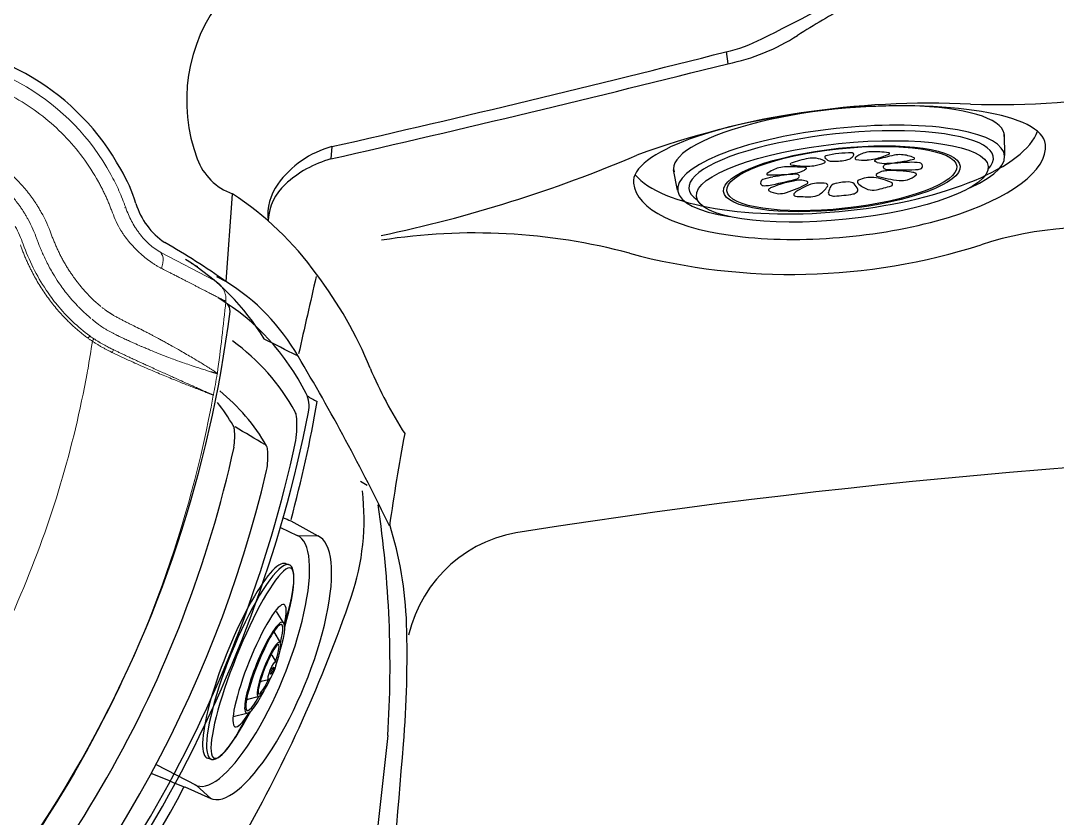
# Model space of a CAD drawing. Extents: x 937 to 1030, y 796 to 934.
# Drawn here: x 954.55 to 972.19, y 873.99 to 887.57 of the extents above; entities that cross this region are included whole.
import ezdxf

# ---------------------------------------------------------------- set-up
doc = ezdxf.new("R2010")
doc.units = 0
doc.header["$MEASUREMENT"] = 0
doc.layers.add('1', color=4, linetype='Continuous')

# ---------------------------------------------------------------- blocks, each defined once
blk = doc.blocks.new('SHORT GRILL')
at = {"layer": '1', "color": 4, "linetype": 'Continuous'}
for centre, radius, start, end in [((-4.462, 0.354), 3.986, 115.3973, 147.5268), ((-5.957, 3.503), 0.5, 77.6802, 115.3973), ((-10.636, -17.921), 22.429, 40.972, 77.6802), ((-7.602, 2.509), 0.181, 86.5572, 132.8326), ((-10.58, -17.805), 20.711, 36.8579, 81.7042), ((-3.511, -0.99), 4.269, 120.0296, 126.4356), ((-5.567, 2.549), 0.176, 95.3544, 117.6211), ((-5.488, 1.408), 1.319, 80.8734, 94.1755), ((-9.963, -16.735), 20.002, 41.7755, 76.4546)]:
    blk.add_arc(centre, radius, start, end, dxfattribs=at)
at = {"layer": '1', "color": 3, "linetype": 'Continuous'}
for centre, radius, start, end in [((-4.138, 0.495), 3.696, 117.7966, 142.9488), ((-5.774, 3.597), 0.188, 94.77, 117.7966), ((-5.655, 2.174), 1.616, 79.8388, 94.77), ((-10.358, -17.408), 21.753, 41.5691, 76.7456), ((-3.672, 0.315), 3.366, 118.7933, 139.8272), ((8663.638, -5431.323), 10231.576, 147.9164281, 147.9197202), ((-5.19, 2.995), 0.289, 92.7608, 110.8678), ((-5.144, 2.03), 1.256, 77.6428, 92.7608), ((-10.045, -16.905), 20.814, 42.9455, 75.6164)]:
    blk.add_arc(centre, radius, start, end, dxfattribs=at)
blk = doc.blocks.new('EQLZR')
at = {"layer": '1', "color": 3}
for p, q in [((-1.648, 0.77), (-1.637, 0.84)), ((-0.821, 0.729), (-0.653, 0.87)), ((-0.468, 0.738), (-0.305, 0.875)), ((-0.071, 0.762), (0.028, 0.845)), ((0.35, 0.768), (0.399, 0.649)), ((0.658, 0.642), (0.744, 0.443)), ((1.056, 0.26), (0.966, 0.481)), ((1.817, -0.079), (1.828, -0.008))]:
    blk.add_line(p, q, dxfattribs=at)
at = {"layer": '1', "color": 3, "linetype": 'Continuous', "lineweight": 15}
for centre, radius, start, end in [((-0.737, 0.749), 0.0407, 129.7219, 147.0947), ((-0.393, 0.774), 0.0225, 127.3242, 160.9814), ((-0.066, 0.755), 0.00893, 127.7525, 217.5052), ((0.865, 3.596), 3.139, 253.6024, 254.9167), ((0.91, 3.761), 3.31, 254.9108, 256.1787), ((0.392, 0.644), 0.00897, 305.1564, 37.3639), ((1.739, 0), 0.0892, 354.5528, 44.1406)]:
    blk.add_arc(centre, radius, start, end, dxfattribs=at)
at = {"layer": '1', "color": 3}
for centre, major_axis, ratio, start_param, end_param in [((0.095, 0.416), (-1.732, 0.424), 0.199457, 5.160646, 10.546794), ((0.108, 0.456), (-1.693, 0.413), 0.169917, 5.194084, 10.519451), ((0.155, 0.665), (-0.766, 0.186), 0.159311, 5.384082, 10.324465), ((0.173, 0.742), (-0.439, 0.107), 0.147842, 5.084983, 10.622064)]:
    blk.add_ellipse(centre, major_axis=major_axis, ratio=ratio, start_param=start_param, end_param=end_param, dxfattribs=at)
at = {"layer": '1', "color": 4}
for centre, major_axis, ratio, start_param, end_param in [((0.135, 0.582), (-1.089, 0.265), 0.1709, 5.511534, 10.199144), ((0.156, 0.673), (-0.809, 0.197), 0.182866, 5.148447, 10.535241), ((0.174, 0.748), (-0.482, 0.116), 0.174464, 4.921104, 10.797983), ((0.085, 0.346), (-1.732, 0.424), 0.199457, 0, 3.177285)]:
    blk.add_ellipse(centre, major_axis=major_axis, ratio=ratio, start_param=start_param, end_param=end_param, dxfattribs=at)
blk.add_ellipse((0.189, 0.805), major_axis=(-0.161, 0.039), ratio=0.196838, dxfattribs=at)
at = {"layer": '1', "color": 3}
blk.add_ellipse((0.189, 0.806), major_axis=(-0.0627, 0.0154), ratio=0.176856, dxfattribs=at)
blk = doc.blocks.new('filterlid')
at = {"layer": '1', "color": 4, "linetype": 'Continuous', "lineweight": 15}
blk.add_line((-8.677, 1.381), (-8.212, 2.271), dxfattribs=at)
at = {"layer": '1', "color": 3, "linetype": 'Continuous', "lineweight": 15}
for p, q in [((-6.254, 2.262), (-6.257, 2.263)), ((-8.677, 1.381), (-8.662, 1.373)), ((-9.446, 0.771), (-9.44, 0.752))]:
    blk.add_line(p, q, dxfattribs=at)
at = {"layer": '1', "color": 4, "linetype": 'Continuous', "lineweight": 15}
for centre, radius, start, end in [((-9.807, -17.333), 19.915, 41.2754, 79.7241), ((-8.138, -2.911), 3.907, 118.6249, 180.0034)]:
    blk.add_arc(centre, radius, start, end, dxfattribs=at)
for points, knots in [([(-8.212, 2.271), (-8.195, 2.303), (-8.174, 2.333), (-8.136, 2.373), (-8.123, 2.385), (-8.094, 2.408), (-8.079, 2.419), (-8.048, 2.437), (-8.032, 2.445), (-7.997, 2.459), (-7.98, 2.464), (-7.945, 2.472), (-7.927, 2.475), (-7.89, 2.477), (-7.872, 2.477), (-7.853, 2.475)], [0, 0, 0, 0, 0.25, 0.25, 0.375, 0.375, 0.5, 0.5, 0.625, 0.625, 0.75, 0.75, 0.875, 0.875, 1, 1, 1, 1]), ([(-7.853, 2.475), (-7.648, 2.456), (-7.444, 2.433), (-7.034, 2.385), (-6.83, 2.36), (-6.626, 2.331)], [0, 0, 0, 0, 0.5, 0.5, 1, 1, 1, 1]), ([(-9.446, 0.771), (-9.367, 0.799), (-9.291, 0.832), (-9.18, 0.89), (-9.144, 0.911), (-9.091, 0.944), (-9.074, 0.956), (-9.039, 0.98), (-9.022, 0.992), (-8.972, 1.03), (-8.939, 1.057), (-8.893, 1.099), (-8.878, 1.114), (-8.848, 1.144), (-8.834, 1.159), (-8.764, 1.238), (-8.716, 1.306), (-8.677, 1.381)], [0, 0, 0, 0, 0.25, 0.25, 0.375, 0.375, 0.4375, 0.4375, 0.5, 0.5, 0.625, 0.625, 0.6875, 0.6875, 0.75, 0.75, 1, 1, 1, 1]), ([(-10.01, 0.518), (-9.92, 0.568), (-9.827, 0.614), (-9.639, 0.698), (-9.544, 0.736), (-9.446, 0.771)], [0, 0, 0, 0, 0.5, 0.5, 1, 1, 1, 1])]:
    blk.add_open_spline(points, degree=3, knots=knots, dxfattribs=at)
at = {"layer": '1', "color": 3, "linetype": 'Continuous', "lineweight": 15}
for points, knots in [([(-7.853, 2.475), (-7.854, 2.473), (-7.856, 2.468), (-7.859, 2.462), (-7.862, 2.455), (-7.865, 2.45), (-7.867, 2.444), (-7.869, 2.44), (-7.871, 2.436), (-7.876, 2.427), (-7.884, 2.41), (-7.901, 2.375), (-7.926, 2.326), (-7.953, 2.273), (-7.976, 2.228), (-7.992, 2.197), (-8.011, 2.16), (-8.032, 2.119), (-8.058, 2.07), (-8.081, 2.025), (-8.101, 1.986), (-8.113, 1.962), (-8.119, 1.951)], [0, 0, 0, 0, 0.023178, 0.044167, 0.062984, 0.079639, 0.094141, 0.106498, 0.116715, 0.124797, 0.183872, 0.249715, 0.375387, 0.499693, 0.562347, 0.624903, 0.662162, 0.750211, 0.827229, 0.894532, 0.952122, 1, 1, 1, 1]), ([(-6.617, 2.329), (-6.618, 2.328), (-6.619, 2.323), (-6.622, 2.315), (-6.626, 2.303), (-6.629, 2.292), (-6.631, 2.287)], [0, 0, 0, 0, 0.132856, 0.343648, 0.632591, 1, 1, 1, 1]), ([(-6.617, 2.329), (-6.617, 2.329), (-6.618, 2.329), (-6.619, 2.33), (-6.62, 2.33), (-6.622, 2.33), (-6.625, 2.331), (-6.626, 2.331)], [0, 0, 0, 0, 0.125021, 0.187532, 0.250042, 0.500023, 1, 1, 1, 1]), ([(-7.748, 0.366), (-7.744, 0.372), (-7.734, 0.384), (-7.72, 0.402), (-7.707, 0.419), (-7.695, 0.436), (-7.684, 0.452), (-7.674, 0.466), (-7.665, 0.48), (-7.656, 0.493), (-7.648, 0.505), (-7.641, 0.516), (-7.635, 0.526), (-7.63, 0.534), (-7.625, 0.542), (-7.622, 0.548), (-7.61, 0.567), (-7.59, 0.602), (-7.566, 0.645), (-7.547, 0.682), (-7.529, 0.718), (-7.505, 0.764), (-7.477, 0.821), (-7.438, 0.898), (-7.389, 0.998), (-7.338, 1.1), (-7.296, 1.181), (-7.258, 1.253), (-7.221, 1.322), (-7.182, 1.394), (-7.139, 1.472), (-7.08, 1.578), (-6.991, 1.734), (-6.898, 1.893), (-6.82, 2.025), (-6.772, 2.103), (-6.743, 2.15), (-6.724, 2.18), (-6.709, 2.203), (-6.696, 2.224), (-6.683, 2.243), (-6.672, 2.261), (-6.662, 2.276), (-6.656, 2.286), (-6.652, 2.291)], [0, 0, 0, 0, 0.0079, 0.015462, 0.02267, 0.029506, 0.035954, 0.042001, 0.047633, 0.052837, 0.057603, 0.061919, 0.065776, 0.069165, 0.07208, 0.074513, 0.076459, 0.094363, 0.115806, 0.126097, 0.136332, 0.157473, 0.179202, 0.201504, 0.247766, 0.296182, 0.324698, 0.348355, 0.386493, 0.413645, 0.444178, 0.492606, 0.563454, 0.678691, 0.761475, 0.820581, 0.855865, 0.878723, 0.900814, 0.922149, 0.942736, 0.962575, 0.981664, 1, 1, 1, 1]), ([(-6.631, 2.287), (-6.632, 2.284), (-6.634, 2.279), (-6.636, 2.27), (-6.64, 2.259), (-6.644, 2.246), (-6.65, 2.226), (-6.658, 2.199), (-6.673, 2.151), (-6.694, 2.084), (-6.718, 2.01), (-6.739, 1.944), (-6.763, 1.873), (-6.801, 1.762), (-6.846, 1.635), (-6.897, 1.496), (-6.947, 1.366), (-6.998, 1.24), (-7.039, 1.143), (-7.067, 1.077), (-7.098, 1.005), (-7.132, 0.927), (-7.172, 0.837), (-7.208, 0.757), (-7.238, 0.693), (-7.26, 0.649), (-7.273, 0.622), (-7.285, 0.599), (-7.296, 0.576), (-7.31, 0.548), (-7.329, 0.512), (-7.354, 0.467), (-7.38, 0.423), (-7.414, 0.369), (-7.451, 0.318), (-7.489, 0.267), (-7.518, 0.231), (-7.536, 0.21), (-7.544, 0.2)], [0, 0, 0, 0, 0.0086979, 0.0191609, 0.0313938, 0.0454027, 0.0611951, 0.0916386, 0.1224178, 0.18656, 0.2449147, 0.2680758, 0.3062571, 0.3676405, 0.4432772, 0.4901442, 0.5531831, 0.6088804, 0.6431521, 0.667768, 0.6852813, 0.7265035, 0.7565652, 0.7855508, 0.8153716, 0.8273382, 0.8345262, 0.8452816, 0.8527478, 0.8602886, 0.8758689, 0.8925836, 0.9110113, 0.9258943, 0.9549969, 0.9729261, 0.9878597, 1, 1, 1, 1]), ([(-7.026, 0.565), (-7.022, 0.574), (-7.013, 0.591), (-7.001, 0.617), (-6.988, 0.643), (-6.976, 0.67), (-6.963, 0.697), (-6.95, 0.724), (-6.937, 0.751), (-6.924, 0.779), (-6.911, 0.807), (-6.898, 0.835), (-6.878, 0.878), (-6.851, 0.936), (-6.816, 1.011), (-6.782, 1.085), (-6.745, 1.167), (-6.703, 1.258), (-6.658, 1.358), (-6.613, 1.457), (-6.575, 1.542), (-6.53, 1.643), (-6.47, 1.777), (-6.412, 1.908), (-6.369, 2.005), (-6.347, 2.053), (-6.33, 2.092), (-6.314, 2.126), (-6.3, 2.158), (-6.289, 2.183), (-6.281, 2.203), (-6.274, 2.221), (-6.27, 2.232), (-6.268, 2.237)], [0, 0, 0, 0, 0.011315, 0.022793, 0.034436, 0.046241, 0.058209, 0.070339, 0.08263, 0.095082, 0.107694, 0.120466, 0.133398, 0.165147, 0.200941, 0.236709, 0.268888, 0.31812, 0.37054, 0.418277, 0.472181, 0.508722, 0.587943, 0.709582, 0.770404, 0.810826, 0.830926, 0.871574, 0.908039, 0.931697, 0.954908, 0.977674, 1, 1, 1, 1]), ([(-6.266, 2.237), (-6.267, 2.234), (-6.269, 2.228), (-6.272, 2.219), (-6.275, 2.209), (-6.279, 2.199), (-6.283, 2.189), (-6.287, 2.178), (-6.291, 2.167), (-6.295, 2.155), (-6.3, 2.142), (-6.305, 2.129), (-6.314, 2.106), (-6.328, 2.07), (-6.345, 2.028), (-6.359, 1.992), (-6.387, 1.92), (-6.438, 1.79), (-6.507, 1.616), (-6.569, 1.466), (-6.618, 1.347), (-6.671, 1.223), (-6.726, 1.095), (-6.784, 0.963), (-6.832, 0.857), (-6.867, 0.779), (-6.89, 0.731), (-6.912, 0.683), (-6.934, 0.636), (-6.957, 0.588), (-6.972, 0.557), (-6.979, 0.541)], [0, 0, 0, 0, 0.011873, 0.023873, 0.035999, 0.04825, 0.060629, 0.073134, 0.085766, 0.098525, 0.111411, 0.124425, 0.137568, 0.178289, 0.222457, 0.243094, 0.263179, 0.386698, 0.506301, 0.567712, 0.628344, 0.688723, 0.750139, 0.811459, 0.872675, 0.894445, 0.915998, 0.937332, 0.958446, 0.979336, 1, 1, 1, 1]), ([(-6.631, 2.287), (-6.632, 2.287), (-6.633, 2.287), (-6.636, 2.288), (-6.639, 2.288), (-6.643, 2.289), (-6.646, 2.29), (-6.65, 2.29), (-6.652, 2.29), (-6.652, 2.291)], [0, 0, 0, 0, 0.068441, 0.250279, 0.386155, 0.499815, 0.750435, 0.875109, 1, 1, 1, 1]), ([(-6.254, 2.262), (-6.255, 2.26), (-6.257, 2.256), (-6.26, 2.25), (-6.263, 2.244), (-6.265, 2.239), (-6.266, 2.237)], [0, 0, 0, 0, 0.250008, 0.500026, 0.75003, 1, 1, 1, 1]), ([(-8.119, 1.951), (-8.123, 1.944), (-8.13, 1.93), (-8.141, 1.909), (-8.152, 1.886), (-8.164, 1.863), (-8.176, 1.839), (-8.189, 1.815), (-8.202, 1.789), (-8.215, 1.763), (-8.229, 1.736), (-8.244, 1.708), (-8.264, 1.669), (-8.289, 1.62), (-8.318, 1.562), (-8.346, 1.509), (-8.37, 1.461), (-8.392, 1.417), (-8.406, 1.39), (-8.413, 1.378)], [0, 0, 0, 0, 0.040607, 0.082171, 0.124694, 0.168175, 0.212617, 0.258023, 0.304394, 0.351735, 0.400048, 0.449338, 0.49961, 0.605651, 0.702719, 0.790709, 0.869576, 0.939326, 1, 1, 1, 1]), ([(-8.413, 1.378), (-8.414, 1.375), (-8.418, 1.367), (-8.426, 1.351), (-8.442, 1.323), (-8.465, 1.284), (-8.494, 1.237), (-8.537, 1.174), (-8.597, 1.094), (-8.67, 1.012), (-8.739, 0.94), (-8.804, 0.881), (-8.862, 0.83), (-8.917, 0.786), (-8.963, 0.751), (-9.005, 0.721), (-9.036, 0.701), (-9.052, 0.69), (-9.058, 0.686)], [0, 0, 0, 0, 0.0100265, 0.0291185, 0.0582344, 0.1167447, 0.1760523, 0.2363247, 0.3604016, 0.4903601, 0.5796988, 0.6702539, 0.7621212, 0.81894, 0.8862862, 0.9397744, 0.9776189, 1, 1, 1, 1]), ([(-9.886, 0.306), (-9.875, 0.312), (-9.854, 0.324), (-9.822, 0.341), (-9.79, 0.358), (-9.757, 0.374), (-9.725, 0.39), (-9.692, 0.406), (-9.659, 0.422), (-9.616, 0.442), (-9.56, 0.466), (-9.493, 0.494), (-9.426, 0.521), (-9.381, 0.538), (-9.358, 0.546)], [0, 0, 0, 0, 0.0625395, 0.12508, 0.1876218, 0.2501647, 0.3127087, 0.3752538, 0.4377999, 0.5003468, 0.6252608, 0.7501758, 0.8750896, 1, 1, 1, 1]), ([(-9.058, 0.686), (-9.106, 0.659), (-9.156, 0.633), (-9.256, 0.586), (-9.307, 0.565), (-9.358, 0.546)], [0, 0, 0, 0, 0.5, 0.5, 1, 1, 1, 1]), ([(-7.213, 0.231), (-7.208, 0.239), (-7.198, 0.254), (-7.185, 0.275), (-7.173, 0.294), (-7.163, 0.312), (-7.147, 0.337), (-7.128, 0.371), (-7.097, 0.426), (-7.072, 0.472), (-7.053, 0.508), (-7.047, 0.521), (-7.041, 0.533), (-7.034, 0.547), (-7.029, 0.559), (-7.026, 0.565)], [0, 0, 0, 0, 0.071675, 0.137115, 0.196237, 0.248963, 0.295221, 0.429097, 0.554347, 0.786016, 0.84064, 0.875229, 0.894199, 0.947108, 1, 1, 1, 1]), ([(-6.979, 0.541), (-6.981, 0.537), (-6.985, 0.529), (-6.995, 0.509), (-7.01, 0.478), (-7.032, 0.436), (-7.057, 0.39), (-7.084, 0.343), (-7.112, 0.297), (-7.141, 0.25), (-7.161, 0.22), (-7.171, 0.205)], [0, 0, 0, 0, 0.036347, 0.072633, 0.17319, 0.306096, 0.439336, 0.577782, 0.723293, 0.856124, 1, 1, 1, 1]), ([(-11.783, -2.912), (-11.783, -2.749), (-11.772, -2.586), (-11.729, -2.262), (-11.696, -2.102), (-11.611, -1.788), (-11.557, -1.633), (-11.43, -1.333), (-11.357, -1.186), (-11.192, -0.905), (-11.1, -0.77), (-10.898, -0.513), (-10.789, -0.392), (-10.555, -0.164), (-10.431, -0.058), (-10.168, 0.138), (-10.03, 0.227), (-9.886, 0.306)], [2, 2, 2, 2, 5.818106, 5.818106, 9.63586, 9.63586, 13.453777, 13.453777, 17.271247, 17.271247, 21.088676, 21.088676, 24.90585, 24.90585, 28.722671, 28.722671, 32.561426, 32.561426, 32.561426, 32.561426]), ([(-8.995, -0.497), (-8.984, -0.493), (-8.961, -0.484), (-8.928, -0.472), (-8.894, -0.459), (-8.861, -0.445), (-8.827, -0.431), (-8.794, -0.417), (-8.761, -0.402), (-8.728, -0.387), (-8.696, -0.371), (-8.663, -0.356), (-8.631, -0.339), (-8.599, -0.323), (-8.567, -0.306), (-8.536, -0.288), (-8.504, -0.271), (-8.473, -0.253), (-8.442, -0.234), (-8.412, -0.215), (-8.381, -0.196), (-8.351, -0.176), (-8.305, -0.145), (-8.244, -0.102), (-8.178, -0.053), (-8.104, 0.006), (-8.041, 0.06), (-7.978, 0.119), (-7.932, 0.162), (-7.888, 0.207), (-7.845, 0.253), (-7.803, 0.3), (-7.777, 0.332), (-7.763, 0.348)], [0, 0, 0, 0, 0.0238293, 0.0476673, 0.0715126, 0.0953641, 0.1192205, 0.1430806, 0.1669432, 0.1908074, 0.2146719, 0.238536, 0.2623986, 0.2862588, 0.310116, 0.3339693, 0.3578181, 0.3816619, 0.4055, 0.429332, 0.4531576, 0.4769765, 0.5007885, 0.5632328, 0.6255522, 0.6638195, 0.7502274, 0.7920545, 0.833789, 0.8754391, 0.917016, 0.958532, 1, 1, 1, 1]), ([(-7.56, 0.18), (-7.567, 0.172), (-7.581, 0.156), (-7.601, 0.132), (-7.622, 0.108), (-7.643, 0.084), (-7.665, 0.061), (-7.687, 0.038), (-7.709, 0.015), (-7.731, -0.008), (-7.754, -0.03), (-7.776, -0.052), (-7.799, -0.074), (-7.823, -0.096), (-7.877, -0.145), (-7.989, -0.241), (-8.147, -0.357), (-8.336, -0.477), (-8.488, -0.56), (-8.62, -0.623), (-8.706, -0.661), (-8.783, -0.693), (-8.849, -0.719), (-8.89, -0.734), (-8.909, -0.74)], [0, 0, 0, 0, 0.019203, 0.038407, 0.057611, 0.076818, 0.096028, 0.115242, 0.134462, 0.153689, 0.172923, 0.192166, 0.211419, 0.230681, 0.249955, 0.343801, 0.499297, 0.605454, 0.749215, 0.813737, 0.871062, 0.921204, 0.964177, 1, 1, 1, 1]), ([(-7.262, 0.16), (-7.257, 0.166), (-7.249, 0.177), (-7.236, 0.195), (-7.224, 0.213), (-7.216, 0.225), (-7.213, 0.231)], [0, 0, 0, 0, 0.251013, 0.50133, 0.750975, 1, 1, 1, 1]), ([(-7.171, 0.205), (-7.175, 0.198), (-7.183, 0.186), (-7.195, 0.168), (-7.208, 0.149), (-7.217, 0.137), (-7.222, 0.131)], [0, 0, 0, 0, 0.245337, 0.493733, 0.745264, 1, 1, 1, 1]), ([(-7.171, 0.205), (-7.009, 0.18), (-6.829, 0.151), (-6.649, 0.118), (-5.994, -0.001), (-4.715, -0.307), (-2.85, -0.979), (-1.055, -1.865), (0.628, -2.947), (2.165, -4.199), (3.086, -5.138), (3.526, -5.638), (3.646, -5.776), (3.765, -5.915), (3.869, -6.042)], [2.554389, 2.554389, 2.554389, 2.554389, 2.723265, 2.742644, 2.742644, 3.409529, 4.095797, 4.782064, 5.46833, 6.154599, 6.821531, 6.821531, 6.840863, 7.009879, 7.009879, 7.009879, 7.009879]), ([(-8.825, -0.975), (-8.55, -0.877), (-8.192, -0.7), (-7.663, -0.308), (-7.412, -0.046), (-7.262, 0.16)], [0.27793, 0.27793, 0.27793, 0.27793, 2.322047, 3.057227, 4.843315, 4.843315, 4.843315, 4.843315]), ([(-7.222, 0.131), (-7.229, 0.121), (-7.243, 0.102), (-7.264, 0.074), (-7.286, 0.046), (-7.308, 0.019), (-7.33, -0.009), (-7.353, -0.036), (-7.376, -0.063), (-7.399, -0.09), (-7.423, -0.116), (-7.447, -0.142), (-7.472, -0.168), (-7.497, -0.194), (-7.522, -0.22), (-7.597, -0.294), (-7.729, -0.414), (-7.926, -0.566), (-8.134, -0.704), (-8.299, -0.797), (-8.415, -0.855), (-8.479, -0.886), (-8.543, -0.915), (-8.608, -0.944), (-8.674, -0.971), (-8.741, -0.997), (-8.786, -1.013), (-8.809, -1.021)], [0, 0, 0, 0, 0.017733, 0.035475, 0.05323, 0.070999, 0.088785, 0.106591, 0.124418, 0.14227, 0.16015, 0.178058, 0.195998, 0.213973, 0.231984, 0.250035, 0.374196, 0.500003, 0.624452, 0.749977, 0.785364, 0.820838, 0.856414, 0.892105, 0.927924, 0.963885, 1, 1, 1, 1]), ([(-10.684, -2.912), (-10.684, -2.904), (-10.684, -2.876), (-10.683, -2.831), (-10.681, -2.781), (-10.678, -2.722), (-10.672, -2.652), (-10.658, -2.537), (-10.634, -2.397), (-10.582, -2.18), (-10.489, -1.909), (-10.357, -1.645), (-10.231, -1.449), (-10.127, -1.31), (-10.024, -1.188), (-9.931, -1.092), (-9.864, -1.028), (-9.818, -0.987), (-9.771, -0.946), (-9.724, -0.907), (-9.675, -0.869), (-9.625, -0.832), (-9.575, -0.796), (-9.523, -0.761), (-9.471, -0.728), (-9.418, -0.696), (-9.382, -0.675), (-9.364, -0.665)], [0, 0, 0, 0, 0.007897, 0.031579, 0.049245, 0.063156, 0.096574, 0.126303, 0.189525, 0.252607, 0.371437, 0.502838, 0.576149, 0.626769, 0.69397, 0.750588, 0.7732, 0.795823, 0.818457, 0.841103, 0.863761, 0.886431, 0.909115, 0.931813, 0.954525, 0.977254, 1, 1, 1, 1]), ([(-9.242, -0.889), (-9.251, -0.894), (-9.268, -0.903), (-9.294, -0.918), (-9.319, -0.933), (-9.345, -0.948), (-9.37, -0.964), (-9.395, -0.98), (-9.42, -0.996), (-9.444, -1.013), (-9.469, -1.03), (-9.493, -1.047), (-9.517, -1.065), (-9.547, -1.087), (-9.601, -1.13), (-9.672, -1.19), (-9.745, -1.259), (-9.859, -1.374), (-9.989, -1.53), (-10.126, -1.738), (-10.222, -1.918), (-10.29, -2.079), (-10.333, -2.203), (-10.359, -2.292), (-10.376, -2.357), (-10.389, -2.412), (-10.4, -2.466), (-10.411, -2.521), (-10.419, -2.577), (-10.427, -2.632), (-10.433, -2.688), (-10.438, -2.744), (-10.441, -2.8), (-10.443, -2.856), (-10.443, -2.893), (-10.444, -2.912)], [0, 0, 0, 0, 0.01202, 0.024041, 0.036064, 0.048088, 0.060111, 0.072134, 0.084157, 0.096177, 0.108195, 0.12021, 0.132221, 0.144228, 0.165964, 0.216246, 0.257194, 0.288203, 0.412509, 0.502745, 0.59033, 0.660797, 0.71424, 0.750518, 0.773151, 0.795807, 0.818479, 0.84116, 0.863847, 0.886539, 0.909233, 0.931928, 0.954622, 0.977314, 1, 1, 1, 1])]:
    blk.add_open_spline(points, degree=3, knots=knots, dxfattribs=at)
for points in [[(-6.652, 2.291), (-6.643, 2.306), (-6.634, 2.319), (-6.626, 2.331)], [(-6.268, 2.237), (-6.264, 2.246), (-6.261, 2.255), (-6.257, 2.263)], [(-6.267, 2.237), (-6.267, 2.237), (-6.268, 2.237), (-6.268, 2.237)], [(-6.266, 2.237), (-6.266, 2.237), (-6.267, 2.237), (-6.267, 2.237)], [(-8.413, 1.378), (-8.441, 1.387), (-8.5, 1.403), (-8.578, 1.411), (-8.636, 1.401), (-8.656, 1.384), (-8.662, 1.373)], [(-6.979, 0.541), (-6.995, 0.549), (-7.012, 0.557), (-7.026, 0.565)], [(-7.171, 0.205), (-7.185, 0.214), (-7.2, 0.223), (-7.213, 0.231)], [(-7.262, 0.16), (-7.25, 0.151), (-7.235, 0.141), (-7.222, 0.131)], [(-9.364, -0.665), (-9.246, -0.6), (-9.122, -0.543), (-8.995, -0.497)], [(-8.909, -0.74), (-9.023, -0.781), (-9.135, -0.831), (-9.242, -0.889)], [(-8.825, -0.975), (-8.928, -1.011), (-9.027, -1.055), (-9.123, -1.108)]]:
    blk.add_open_spline(points, degree=3, dxfattribs=at)
at = {"layer": '1', "color": 4, "linetype": 'Continuous', "lineweight": 15}
blk.add_open_spline([(-6.617, 2.329), (-6.497, 2.309), (-6.377, 2.286), (-6.257, 2.263)], degree=3, dxfattribs=at)
blk = doc.blocks.new('2014S124')
at = {"layer": '1', "color": 4, "linetype": 'Continuous'}
for p, q in [((-2.902, -1.151), (-2.871, -0.798)), ((2.726, -0.801), (2.757, -1.151))]:
    blk.add_line(p, q, dxfattribs=at)
for centre, radius, start, end in [((-0.894, -0.516), 0.0301, 99.1779, 221.307), ((1.101, -12.868), 12.543, 97.9688, 99.1779), ((-0.627, -0.838), 0.391, 70.5026, 91.5894), ((-0.696, -0.886), 0.462, 39.1214, 64.4362), ((-0.286, -0.478), 0.0376, 128.332, 191.5556), ((-0.091, -0.438), 0.236, 191.5556, 220.0563), ((-0.226, -0.553), 0.134, 93.7713, 128.332), ((-0.065, -3), 2.586, 86.7741, 93.7713), ((0.07, -0.601), 0.183, 61.0631, 86.7741), ((-0.256, -0.328), 0.465, 325.8951, 339.012), ((0.138, -0.479), 0.0434, 339.012, 61.0631), ((0.541, -0.886), 0.462, 115.5638, 140.8786), ((0.472, -0.838), 0.391, 88.4106, 109.4974), ((-1.256, -12.868), 12.543, 80.8221, 82.0312), ((0.74, -0.516), 0.0301, 318.693, 80.8221), ((-1.331, -0.639), 0.0133, 139.6388, 230.9315), ((-1.094, -0.969), 0.419, 102.3062, 126.1753), ((-1.247, -0.531), 0.15, 231.9562, 254.1667), ((-0.71, 1.361), 2.117, 254.1667, 266.2149), ((-1.127, -0.964), 0.408, 78.0489, 97.9245), ((-1.462, -2.585), 2.063, 67.4984, 78.2772), ((-0.391, 0.306), 0.992, 238.0255, 256.8974), ((-0.804, -0.508), 0.242, 280.8655, 305.5063), ((-0.684, -0.697), 0.0224, 339.9162, 58.101), ((-0.525, -0.103), 0.566, 260.7123, 287.3942), ((-0.358, -0.614), 0.0287, 274.4906, 41.8817), ((-0.168, -0.476), 0.155, 227.5461, 265.0227), ((-0.078, 0.324), 0.96, 263.8591, 276.4142), ((0.028, -0.484), 0.146, 270.4556, 314.1076), ((0.204, -0.614), 0.0287, 138.1183, 265.5094), ((0.371, -0.103), 0.566, 252.6058, 279.2877), ((0.237, 0.306), 0.992, 283.1026, 301.9745), ((0.53, -0.697), 0.0224, 121.899, 200.0838), ((0.649, -0.508), 0.242, 234.4937, 259.1345), ((1.308, -2.585), 2.063, 101.7228, 112.5016), ((0.556, 1.361), 2.117, 273.7851, 285.8333), ((0.973, -0.964), 0.408, 82.0755, 101.9511), ((0.94, -0.969), 0.419, 53.8247, 77.6938), ((1.093, -0.531), 0.15, 285.8333, 308.0438), ((1.177, -0.639), 0.0133, 309.0685, 40.3612), ((-1.416, -0.77), 0.0473, 99.1583, 182.8254), ((-1.402, -0.769), 0.0613, 182.8254, 251.7181), ((-1.363, -1.099), 0.381, 85.9054, 99.1583), ((-1.181, 0.229), 1.083, 257.2105, 266.5392), ((-1.756, -6.588), 5.884, 81.237, 85.9054), ((-0.989, -3.477), 2.602, 87.2798, 97.5091), ((-0.99, 2.535), 3.397, 265.6677, 272.2875), ((-0.891, -1.423), 0.547, 69.4938, 87.2798), ((-0.866, -0.864), 0.0917, 48.933, 85.6576), ((-0.85, -0.793), 0.0663, 265.9235, 311.887), ((-0.826, -0.391), 0.361, 266.2149, 280.8655), ((-0.827, -0.819), 0.0316, 311.887, 48.933), ((0.737, -1.423), 0.547, 92.7202, 110.5062), ((0.672, -0.391), 0.361, 259.1345, 273.7851), ((0.672, -0.819), 0.0316, 131.067, 228.113), ((0.712, -0.864), 0.0917, 94.3424, 131.067), ((0.695, -0.793), 0.0663, 228.113, 274.0765), ((0.836, 2.535), 3.397, 267.7125, 274.3323), ((1.601, -6.588), 5.884, 94.0946, 98.763), ((0.834, -3.477), 2.602, 82.4909, 92.7202), ((1.027, 0.229), 1.083, 273.4608, 282.7895), ((1.208, -1.099), 0.381, 80.8417, 94.0946), ((1.247, -0.769), 0.0613, 288.2819, 357.1746), ((1.261, -0.77), 0.0473, 357.1746, 80.8417), ((-1.327, -0.909), 0.0126, 97.5091, 238.9379), ((-1.028, -0.413), 0.592, 238.9379, 260.386), ((-1.05, -0.539), 0.464, 260.386, 276.1181), ((-1.602, 4.618), 5.65, 276.1181, 279.2744), ((-0.912, -1.04), 0.0135, 106.9327, 266.1158), ((-0.464, -2.514), 1.554, 97.6262, 106.9327), ((-0.391, 1.308), 2.419, 257.5307, 264.7273), ((-0.305, -0.284), 0.741, 237.7862, 241.1041), ((-0.702, -0.898), 0.0617, 279.2744, 307.8782), ((-0.574, -1.691), 0.723, 86.8252, 97.6262), ((-0.669, -0.939), 0.00905, 307.8782, 43.5431), ((-0.588, -1.941), 0.974, 75.693, 86.8252), ((-0.563, -0.705), 0.394, 282.7915, 304.9332), ((-0.353, -1.015), 0.0189, 320.3181, 73.0993), ((-0.136, -1.22), 0.231, 119.9275, 142.4102), ((-0.144, -1.417), 0.411, 94.028, 105.1092), ((-0.075, -2.039), 1.037, 81.5337, 95.4645), ((0.061, -1.13), 0.117, 49.8828, 81.5337), ((0.027, -1.171), 0.171, 30.7364, 49.8828), ((0.198, -1.015), 0.0189, 106.9007, 219.6819), ((0.409, -0.705), 0.394, 235.0668, 257.2085), ((0.433, -1.941), 0.974, 93.1748, 104.307), ((0.419, -1.691), 0.723, 82.3738, 93.1748), ((0.236, 1.308), 2.419, 275.2727, 282.4693), ((0.515, -0.939), 0.00905, 136.4569, 232.1218), ((0.15, -0.284), 0.741, 298.8959, 302.2138), ((0.547, -0.898), 0.0617, 232.1218, 260.7256), ((0.309, -2.514), 1.554, 73.0673, 82.3738), ((1.448, 4.618), 5.65, 260.7256, 263.8819), ((0.758, -1.04), 0.0135, 273.8842, 73.0673), ((0.895, -0.539), 0.464, 263.8819, 279.614), ((0.874, -0.413), 0.592, 279.614, 301.0621), ((1.173, -0.909), 0.0126, 301.0621, 82.4909), ((-0.593, -0.55), 0.552, 267.8985, 282.199), ((-0.293, -1.089), 0.028, 160.74, 281.4572), ((-0.07, 0.673), 1.802, 263.0665, 277.1772), ((0.155, -1.094), 0.0212, 270.8379, 30.7364), ((0.438, -0.55), 0.552, 257.801, 272.1015)]:
    blk.add_arc(centre, radius, start, end, dxfattribs=at)
at = {"layer": '1', "color": 3, "linetype": 'Continuous'}
for centre, major_axis, ratio in [((-0.077, -0.651), (-2.498, 0.009), 0.259148), ((-0.073, -0.697), (-2.027, 0), 0.25727)]:
    blk.add_ellipse(centre, major_axis=major_axis, ratio=ratio, dxfattribs=at)
at = {"layer": '1', "color": 4, "linetype": 'Continuous'}
for centre, major_axis, ratio, start_param, end_param in [((-0.072, -0.799), (-2.798, 0.001), 0.271239, 5.590718, 10.215837), ((-0.073, -1.151), (-2.83, 0), 0.260205, 6.236712, 9.470532)]:
    blk.add_ellipse(centre, major_axis=major_axis, ratio=ratio, start_param=start_param, end_param=end_param, dxfattribs=at)
blk.add_ellipse((-0.072, -0.701), major_axis=(-1.968, 0), ratio=0.258128, dxfattribs=at)
at = {"layer": '1', "color": 3, "linetype": 'Continuous'}
blk.add_ellipse((-0.072, -0.796), major_axis=(-2.605, 0.01), ratio=0.257336, start_param=5.994174, end_param=9.732946, dxfattribs=at)
blk = doc.blocks.new('19-TRH HL')
at = {"layer": '1', "color": 3, "linetype": 'Continuous'}
for p, q in [((29.304, 68.597), (29.33, 68.392)), ((22.59, 66.981), (22.576, 66.772)), ((20.894, 66.174), (20.789, 64.685)), ((20.311, 64.933), (20.201, 64.99)), ((20.789, 64.685), (20.634, 64.765)), ((23.191, 61.212), (23.077, 61.281)), ((21.892, 60.613), (22.351, 60.356)), ((21.715, 60.497), (22.003, 60.361)), ((22.003, 60.361), (22.351, 60.356)), ((20.288, 56.109), (19.605, 56.46)), ((20.532, 55.886), (20.288, 56.109)), ((20.091, 56.084), (20.532, 55.886))]:
    blk.add_line(p, q, dxfattribs=at)
for centre, radius, start, end in [((4.619, 119.545), 56.684, 296.4987, 298.5738), ((22.952, 67.763), 2.833, 141.8037, 200.4834), ((37.771, 57.549), 13.448, 118.4204, 122.6395), ((28.824, 70.872), 2.325, 281.7757, 297.842), ((28.634, 71.815), 3.493, 281.4864, 302.6395), ((15.4, 64.636), 4.096, 28.5857, 89.981), ((-34.377, 318.447), 257.838, 282.7642, 284.29759), ((-46.533, 369.668), 310.68, 282.85261, 284.13356), ((33.939, 80.938), 13.242, 267.9418, 280.6832), ((32.77, 53.217), 14.503, 87.2588, 110.121), ((23.032, 65.365), 1.676, 105.2861, 144.3365), ((21.243, 67.125), 1.008, 200.4834, 250.0132), ((23.085, 64.935), 1.906, 105.4998, 132.5831), ((18.655, 88.264), 23.291, 281.8317, 293.0676), ((16.754, 65.247), 2.617, 17.005, 31.0232), ((22.404, 65.815), 0.903, 144.3365, 185.839), ((22.406, 65.674), 0.902, 132.5831, 176.3035), ((17.976, 61.683), 5.361, 35.6625, 56.9692), ((20.441, 66.375), 1.239, 197.005, 236.0084), ((25.022, 55.286), 10.226, 75.0631, 98.9076), ((35.573, 59.269), 6.344, 80.8994, 107.7254), ((13.552, 54.475), 12.514, 54.6701, 60.3218), ((30.401, 75.45), 10.644, 255.0631, 287.7254), ((17.974, 61.612), 4.05, 31.1547, 58.3695), ((40545.2, -9123.359), 41551.477, 167.2247938, 167.226661), ((16.704, 60.543), 7.062, 22.1967, 37.1651), ((18.911, 61.645), 3.573, 29.6732, 58.2889), ((-9978.043, -19566.833), 22030.609, 63.0048186, 63.0064344), ((-10.348, 44.11), 37.684, 25.8241, 30.8145), ((30.201, 66.169), 7.561, 203.0331, 212.5855), ((0.989, 66.301), 21.662, 344.8323, 350.2844), ((23.121, 64.251), 1.785, 237.8531, 244.0925), ((56.219, 55.971), 32.963, 169.2904, 172.059), ((4.997, 58.146), 18.584, 356.3346, 8.4811), ((25.57, 69.788), 9.885, 247.3499, 248.1549), ((17.732, 58.684), 6.133, 1.6177, 17.6949), ((152.64, 41.89), 129.973, 173.34272, 177.68908), ((29.388, 79.601), 25.289, 247.0488, 248.4301), ((1.313, 65.989), 21.217, 310.775, 332.1866)]:
    blk.add_arc(centre, radius, start, end, dxfattribs=at)
at = {"layer": '1', "color": 2}
for centre, radius, start, end in [((44.366, -57.406), 119.281, 81.94107, 98.90462), ((19.079, 60.634), 4.061, 341.0411, 6.8989), ((26.144, 58.143), 2.307, 96.0002, 166.8662), ((-0.029, 67.198), 24.265, 330.4016, 341.0411), ((4.973, 58.323), 18.898, 355.4135, 1.6177), ((-157.469, 71.354), 181.861, 353.10072, 355.41354)]:
    blk.add_arc(centre, radius, start, end, dxfattribs=at)
at = {"layer": '1', "color": 3, "linetype": 'Continuous'}
for centre, major_axis, ratio, start_param, end_param in [((31.23, 66.69), (-3.506, -0.33), 0.264461, 3.141593, 6.283185), ((31.125, 67.123), (-3.506, -0.33), 0.355075, 0.24374, 2.975415), ((31.23, 66.69), (-3.506, -0.33), 0.355075, 0, 3.141593), ((21.146, 58.235), (0.858, 2.126), 0.29837, 3.087513, 6.283185), ((21.442, 58.121), (-0.909, -2.235), 0.311438, 6.261141, 9.424778)]:
    blk.add_ellipse(centre, major_axis=major_axis, ratio=ratio, start_param=start_param, end_param=end_param, dxfattribs=at)
at = {"color": 1, "rotation": 261.7822618915936}
blk.add_blockref('EQLZR', (20.804, 58.364), dxfattribs=at)
at = {"layer": '1', "color": 1, "linetype": 'Continuous'}
for name, p, rotation in [('filterlid', (18.311, 56.498), 270), ('2014S124', (31.272, 65.733), 186.1103413395918)]:
    blk.add_blockref(name, p, dxfattribs=dict(at, rotation=rotation))
at = {"layer": '1', "color": 1, "rotation": 271.1554562387947}
blk.add_blockref('SHORT GRILL', (18.322, 56.532), dxfattribs=at)

msp = doc.modelspace()

# ---------------------------------------------------------------- block references
at = {"layer": '1'}
msp.add_blockref('19-TRH HL', (937.254, 818.443), dxfattribs=at)

doc.saveas('drawing.dxf')
